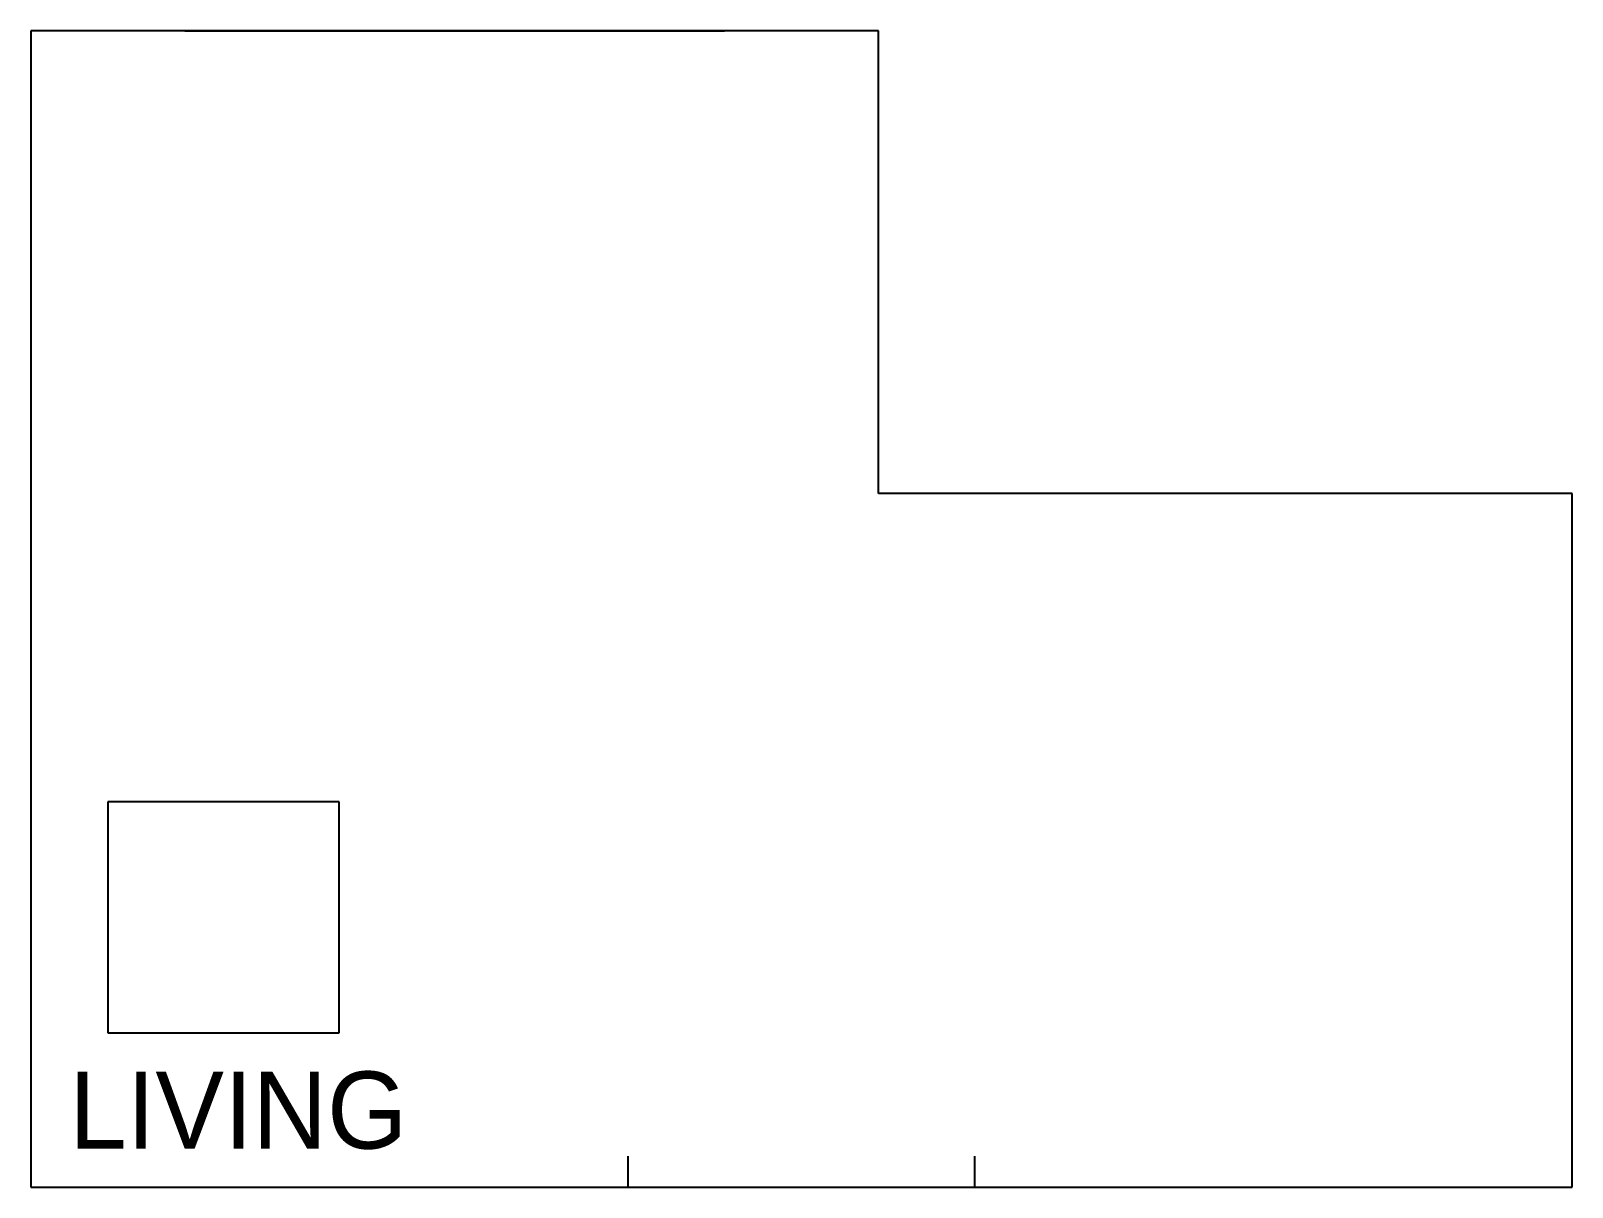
# Model space of a CAD drawing. Header units: millimetres. Extents: x 0 to 4000, y 0 to 3000.
import ezdxf

# ---------------------------------------------------------------- set-up
doc = ezdxf.new("R2010")
doc.units = ezdxf.units.MM
for name, color, linetype in [('Cabinets', 1, 'CONTINUOUS'), ('Doors', 3, 'CONTINUOUS'), ('Notes', 2, 'CONTINUOUS'), ('Walls', 7, 'CONTINUOUS'), ('Windows', 4, 'CONTINUOUS')]:
    doc.layers.add(name, color=color, linetype=linetype)

# ---------------------------------------------------------------- blocks, each defined once
blk = doc.blocks.new('BASE-CABINET')
at = {"layer": 'Cabinets'}
for p, q in [((600, 600), (0, 600)), ((0, 600), (0, 0)), ((600, 0), (600, 600)), ((0, 0), (600, 0))]:
    blk.add_line(p, q, dxfattribs=at)

msp = doc.modelspace()

# ---------------------------------------------------------------- linework, layer by layer
at = {"layer": 'Doors'}
for p, q in [((1550, 0), (1550, 80)), ((2450, 0), (2450, 80))]:
    msp.add_line(p, q, dxfattribs=at)
at = {"layer": 'Walls'}
for p, q in [((2200, 3000), (0, 3000)), ((0, 3000), (0, 0)), ((2200, 1800), (2200, 3000)), ((4000, 1800), (2200, 1800)), ((4000, 0), (4000, 1800)), ((0, 0), (4000, 0))]:
    msp.add_line(p, q, dxfattribs=at)
at = {"layer": 'Windows'}
msp.add_line((400, 3000), (1800, 3000), dxfattribs=at)

# ---------------------------------------------------------------- block references
at = {"layer": 'Cabinets'}
msp.add_blockref('BASE-CABINET', (200, 400), dxfattribs=at)

# ---------------------------------------------------------------- texts
at = {"layer": 'Notes'}
msp.add_text('LIVING', height=200, dxfattribs=at).set_placement((100, 100))

doc.saveas('drawing.dxf')
